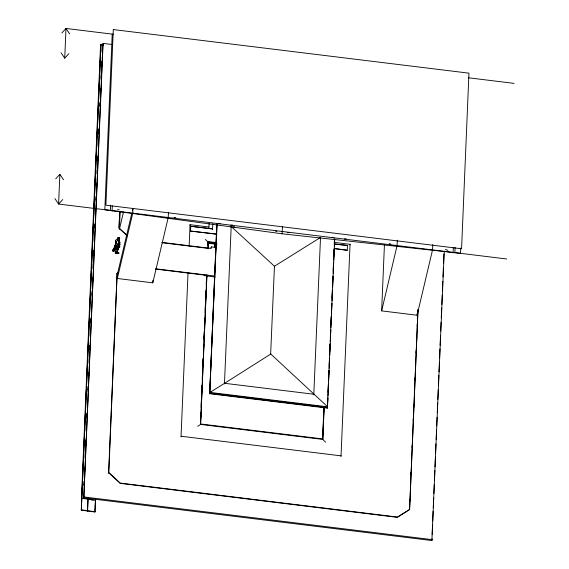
<?xml version="1.0" encoding="UTF-8"?>
<svg xmlns="http://www.w3.org/2000/svg" width="569" height="569" viewBox="0 0 569 569"><rect width="100%" height="100%" fill="white"/><g stroke="black" fill="none" stroke-linecap="round" stroke-linejoin="round"><path stroke-width="0.85" d="M119.675 243.688L119.81 244.862L118.693 244.62L118.729 245.175L119.305 245.324L119.817 244.279L119.824 242.401M115.927 240.431L115.599 241.142C115.422 238.923 115.457 242.394 115.479 240.73M115.315 252.494L115.599 252.174L115.82 253.063L116.211 252.899L116.745 251.413M119.255 246.96L119.398 245.623M113.423 248.817L113.011 250.488M118.139 240.061L118.587 240.346L119.341 239.2L119.12 239.542M119.234 246.377L119.376 247.316C118.622 247.543 119.262 245.616 118.366 244.883L118.082 243.923L118.949 244.741M117.406 238.255L118.395 237.629L118.26 238.859L119.17 237.55L119.767 238.02M118.885 247.223L119.184 246.676L117.975 248.923L117.122 252.522L118.58 252.835M55.719 178.83L59.852 174.32L58.6 204.058L506.723 258.987M68.87 53.678L64.738 58.18L65.99 28.45L113.622 34.289M95.571 498.352L94.923 512.029L81.303 510.165L100.877 44.688L100.998 44.311L103.309 44.666M81.303 510.165L100.998 44.311M83.387 497.413L83.501 494.753M83.913 484.987L84.063 481.438M84.511 470.791L84.66 467.234M85.066 457.476L85.215 453.92M85.627 444.161L85.812 439.723M86.189 430.847L86.339 427.291M86.787 416.643L86.936 413.094M87.342 403.329L87.491 399.779M87.903 390.014L88.053 386.465M88.465 376.699L88.615 373.15M89.063 362.496L89.212 358.947M89.625 349.181L89.774 345.632M90.179 335.866L90.329 332.317M90.741 322.559L90.926 318.121M91.339 308.355L91.453 305.688M91.901 295.041L92.05 291.492M92.455 281.726L92.605 278.177M93.017 268.412L93.202 263.973M93.615 254.208L93.764 250.659M94.177 240.893L94.326 237.344M94.739 227.579L94.888 224.03M95.293 214.264L95.478 209.826M95.891 200.068L96.04 196.511M96.453 186.753L96.602 183.197M97.015 173.438L97.164 169.889M97.569 160.124L97.719 156.575M98.167 145.92L98.316 142.371M98.729 132.605L98.878 129.056M99.291 119.291L99.44 115.742M99.852 105.976L99.995 102.427M100.443 91.773L100.592 88.223M101.005 78.458L101.154 74.909M101.567 65.15L101.716 61.594M102.128 51.836L102.278 48.28M83.593 498.017L83.743 494.461M84.112 485.585L84.297 481.154M84.674 472.277L84.859 467.839M85.236 458.963L85.457 453.635M85.791 445.648L86.019 440.321M86.388 431.444L86.58 427.006M86.95 418.13L87.135 413.691M87.548 403.926L87.733 399.488M88.074 391.5L88.295 386.173M88.664 377.297L88.856 372.859M89.226 363.982L89.411 359.544M89.824 349.786L90.009 345.347M90.35 337.353L90.571 332.033M90.948 323.156L91.132 318.718M91.502 309.842L91.694 305.404M92.064 296.527L92.292 291.2M92.662 282.324L92.847 277.885M93.224 269.009L93.408 264.571M93.778 255.694L94.006 250.367M94.34 242.38L94.525 237.942M94.938 228.183L95.123 223.745M95.464 215.751L95.684 210.43M96.061 201.554L96.282 196.227M96.616 188.239L96.808 183.801M97.214 174.036L97.399 169.598M97.776 160.721L97.96 156.283M98.337 147.407L98.522 142.968M98.892 134.092L99.12 128.765M99.454 120.777L99.682 115.45M100.052 106.574L100.236 102.136M100.613 93.259L100.798 88.821M101.175 79.945L101.396 74.624M101.73 66.637L101.958 61.31M102.328 52.433L102.512 47.995M444.247 251.164L431.899 540.55L83.799 497.875L102.868 44.304L103.089 43.393L111.837 44.467M83.799 497.875L103.089 43.393M87.47 511.118L88.031 497.818M95.016 511.652L87.59 510.742L88.11 498.33M112.214 34.119L104.831 209.719L282.124 233.795L460.499 253.319L460.719 247.999M94.923 512.029L95.5 498.344M110.429 210.48L110.649 205.16M112.072 211.12L112.292 205.85M108.579 473.394L117.1 273.547L118.537 272.643M119.71 211.512L119.006 228.276L127.264 235.915M118.608 272.338L117.171 273.241L108.793 472.483L120.23 483.06L397.432 517.043L409.63 509.362L418.03 309.586M119.789 211.135L119.077 227.97L127.335 235.609M168.445 212.429L168.232 217.493L152.791 282.829L117.342 278.483L117.541 273.682L131.766 213.51M120.151 211.625L119.412 229.25L123.48 212.059M152.791 282.829L152.897 280.297M181.02 436.864L188.026 273.063L187.884 273.668M189.164 246.05L190.06 224.691L208.965 227.01L209.115 223.453M216.889 234.286L190.515 231.057L190.764 226.263L212.593 228.937L190.764 226.263M200.558 419.403L200.821 413.208M201.156 405.242L201.419 399.047M201.711 391.963L201.974 385.768M202.272 378.684L202.536 372.489M202.834 365.405L203.126 358.321M203.425 351.244L203.688 345.042M203.987 337.965L204.243 331.77M204.541 324.686L204.804 318.491M205.139 310.518L205.402 304.323M205.701 297.246L205.957 291.043M206.255 283.967L206.519 277.764M200.558 421.608L200.928 412.753M201.134 407.518L201.49 399.474M201.689 394.239L202.08 385.313M202.265 380.881L202.642 372.034M202.849 366.799L203.197 358.755M203.403 353.52L203.773 344.665M203.979 340.162L204.356 331.314M204.541 326.883L204.911 318.035M205.117 312.794L205.473 304.756M205.672 299.522L206.049 290.667M206.248 286.164L206.625 277.309M207.962 245.445L208.076 242.785L216.867 243.866M206.867 274.82L200.58 424.424L197.713 426.302M207.984 248.262L208.247 242.067L205.309 239.464M325.646 442.191L322.758 439.403L200.58 424.424L206.931 275.382L155.6 269.087M207.962 248.824L208.354 241.612L216.263 242.579M216.583 244.691L214.826 244.478L214.705 247.309L211.277 246.889L211.213 248.44L162.087 242.415M212.543 229.172L212.82 223.674M214.52 247.508L214.826 244.478M216.803 224.101L209.677 393.698L327.367 408.108L334.728 239.001M211.142 392.781L209.677 393.698L216.931 224.293M217.038 224.577L209.776 393.271M224.456 383.897L231.192 226.49L274.457 266.242L270.624 354.643M282.124 233.795L282.423 226.704M313.782 394.85L320.518 237.444L274.457 266.242L274.315 266.847M322.602 439.311L323.889 406.942M324.053 406.991L322.758 439.403L324.166 407.966M327.78 398.343L327.367 408.108L326.122 406.956M328.036 392.126L328.377 384.132M328.598 378.805L328.932 370.817M329.159 365.49L329.494 357.496M329.721 352.168L330.056 344.174M330.319 337.958L330.653 329.97M330.874 324.643L331.215 316.649M331.435 311.321L331.77 303.327M331.997 298L332.332 290.012M332.595 283.796L332.893 276.69M333.157 270.474L333.491 262.48M333.711 257.152L334.053 249.165M334.458 239.393L334.273 243.838L347.488 245.474L347.246 250.268L334.444 248.696M327.445 407.774L327.936 397.667M328.014 395.889L328.498 384.345M328.612 381.685L329.031 370.405M329.167 368.363L329.615 357.709M329.728 355.042L330.148 343.768M330.29 341.727L330.774 330.184M330.888 327.516L331.307 316.243M331.45 314.202L331.898 303.54M332.004 300.88L332.431 289.6M332.566 287.558L333.05 276.015M333.164 273.355L333.569 262.153M333.726 260.033L334.145 248.753M334.288 246.711L334.558 238.987M341.009 456.473L350.049 244.3L334.451 242.394M432.767 244.613L432.54 249.891L417.098 315.233L381.65 310.887L384.424 244.912M397.318 240.267L397.091 245.545L381.65 310.887M417.098 315.233L417.169 313.469M409.787 501.417L409.865 499.618M410.349 488.138L410.427 486.296M410.903 474.852L411.017 472.199M411.465 461.573L411.543 459.66M412.063 447.405L412.141 445.456M412.617 434.119L412.703 432.134M413.179 420.84L413.293 418.179M413.734 407.553L413.862 404.609M414.332 393.385L414.41 391.614M414.893 380.106L414.979 377.972M415.448 366.82L415.562 364.167M416.024 353.114L416.138 350.447M416.586 339.793L416.714 336.713M417.162 326.087L417.255 323.811M417.973 309.543L409.559 509.668L397.361 517.342L120.159 483.366L108.722 472.789M431.899 540.55L431.971 538.772M432.163 534.334L432.568 524.575M432.717 521.019L433.13 511.261M433.279 507.712L433.692 497.946M433.877 493.508L434.247 484.632M434.439 480.193L434.844 470.428M434.993 466.879L435.406 457.113M435.555 453.564L435.968 443.799M436.153 439.36L436.565 429.595M436.715 426.046L437.084 417.169M437.269 412.731L437.682 402.973M437.831 399.417L438.244 389.658M438.429 385.22L438.841 375.455M438.991 371.906L439.403 362.14M439.553 358.591L439.958 348.825M440.107 345.276L440.52 335.511M440.705 331.073L441.082 322.196M441.267 317.758L441.679 307.993M441.829 304.443L442.234 294.678M442.383 291.129L442.796 281.363M442.981 276.925L443.358 268.049M443.543 263.611L443.955 253.852M453.08 252.928L453.301 247.657M454.866 252.707L455.093 247.38M119.703 245.737L119.575 247.316M117.975 248.923L117.534 249.094L117.385 250.78M117.904 238.944L118.082 237.934M118.459 244.784C118.544 243.105 118.188 245.908 119.277 245.9M116.012 252.849C114.476 252.743 115.692 254.115 116.567 253.347L118.821 253.262L118.594 252.636L116.766 252.202M119.76 244.791L119.07 244.627L119.206 243.667M117.804 239.869L117.897 239.364L118.587 240.346L117.648 239.962L118.43 240.915L119.511 241.014L118.786 241.284L119.604 242.067M119.177 246.889L119.149 246.1L119.149 247.095L116.858 249.77L118.103 248.575L117.619 250.374L117.719 249.535M114.134 250.879L114.504 250.189M115.706 241.213L115.557 242.074M115.535 240.189L115.599 241.142M118.046 244.94L117.954 243.617L119.149 243.127L117.911 240.644M119.597 238.141L119.533 237.543L118.615 237.785M115.087 245.097L114.611 247.472L114.995 247.06M116.723 248.639L117.043 247.053M118.985 240.068L117.712 238.368L117.861 239.649L116.951 239.805L116.432 239.151M115.877 244.343L116.268 242.671M116.958 274.151L117.171 273.241M132.378 210.928L132.99 208.346L132.79 213.147L117.342 278.483M95.372 500.35L87.967 499.212M189.918 225.296L190.06 224.691M190.515 231.057L216.064 233.951M208.823 227.614L208.965 227.01M208.354 241.612L207.97 243.24L216.761 244.321M211.063 247.799L211.277 246.889M206.931 275.382L206.824 275.837L204.093 275.588M231.05 227.102L231.192 226.49M320.375 238.048L320.518 237.444M347.488 245.474L334.259 244.087M347.246 250.268L334.501 248.468M349.907 244.912L350.049 244.3M118.914 239.805L118.793 240.893L117.826 240.082L118.124 240.573M114.732 248.866L114.817 249.976L113.956 251.085C112.712 252.031 112.897 250.353 113.459 249.741M115.685 243.738L116.225 241.704M113.48 250.239L115.173 245.296L114.163 247.437M115.265 248.127L115.464 247.444M119.362 244.428L119.554 243.802L119.07 244.627M115.948 250.004L115.457 252.273M116.737 246.583L116.545 246.064L115.322 246M119.547 238.816L119.255 238.624M118.772 245.609L118.978 245.019M115.379 247.942L114.618 249.578M115.806 243.191L115.258 244.706L115.564 245.538M119.013 246.79L118.651 247.117M117.619 250.374L118.288 248.681M115.564 243.945L115.415 245.246M119.959 242.437L119.341 240.858L117.605 239.784L117.399 238.511L118.003 238.838M118.786 245.04L118.807 245.509M115.066 245.723L115.735 244.215M113.53 249.286L112.996 250.125L113.729 248.845L114.405 249.336M118.594 240.765L118.942 241.142L117.932 240.033M113.487 251.363L114.888 248.141L116.873 246.292M115.372 240.858L115.77 240.082M117.235 245.78L117.456 245.353L116.176 245.004M116.261 250.161L116.581 248.809M116.048 249.442L116.545 246.064M119.632 244.684L118.281 245.168L118.999 244.215M118.373 248.24L116.858 249.77M115.5 244.734L114.227 247.273L114.703 246.519M114.888 249.002L113.935 249.514M117.164 252.373L115.82 253.063M118.366 244.883L117.954 243.617L118.594 243.155M119.213 239.172L118.26 240.267L117.705 239.513L117.271 240.267M118.459 244.208L119.547 242.899L119.063 242.174M115.756 243.603L116.147 243.041L116.14 243.596M112.996 250.125L113.736 249.371M119.319 244.926L119.817 244.279M118.003 253.596L118.864 252.821M118.878 238.255L119.006 237.721C120.23 237.01 117.968 239.272 119.476 237.849M117.207 252.579L117.221 253.226L118.245 253.575M118.786 241.284L117.89 240.872M115.201 253.084L115.5 253.568L115.763 253.269M61.857 32.959L65.99 28.45L69.703 33.92M62.739 199.548L58.6 204.058L54.887 198.588M118.132 238.61L118.274 238.461M117.968 238.575L119.17 237.55M119.703 237.742L119.006 237.721M114.341 248.93L113.736 249.442L114.433 249.179M115.5 252.487L116.033 252.067M117.605 239.784L117.897 239.364M118.594 244.962L118.971 244.67M117.378 239.876L117.89 239.435M119.383 246.1L119.376 247.316M112.918 251.007L113.075 250.083L113.416 250.559M224.599 383.293L270.766 354.039L327.673 406.828L209.982 392.404L224.599 383.293L313.924 394.246M118.75 247.145L119.796 246.754M211.298 392.098L209.84 393.008L327.524 407.432M118.793 239.193L117.747 239.464M119.149 243.127L119.547 242.899M118.558 238.233L118.267 238.674M117.506 252.849L118.793 252.849L118.821 253.262L117.548 253.454M112.975 250.773L113.651 250.524L113.786 251.292L114.454 250.637M117.42 240.033L117.783 239.457M116.325 243.461L116.211 243.859L116.382 243.525M116.858 248.952L119.149 247.095L119.298 246.093M115.5 253.568L117.527 253.667M117.989 244.272L118.48 244.137M116.773 251.754L117.25 252.43L118.594 252.636M116.645 249.435L117.157 249.329M118.402 241.107L119.013 240.993M117.797 237.92L118.402 238.148M287.43 232.799L289.13 232.536M117.413 209.84L119.106 209.591M230.737 225.232L232.486 225.004M344.437 239.037L346.187 238.816M115.692 241.775L116.14 241.725M174.078 217.536L175.814 217.365M118.907 247.366L119.291 247.337M118.601 239.72L119.227 239.684M118.9 246.569L119.27 246.967M116.048 241.839L115.564 241.782L115.735 242.259M468.237 77.761L514.113 83.38M232.941 226.704L234.691 226.924M208.247 242.067L216.156 243.034M208.183 242.33L216.092 243.304M208.169 242.408L216.078 243.376M208.055 242.863L216.846 243.945M161.994 242.714L208.069 248.369M155.7 268.788L214.499 275.993M207.265 276.043L215.16 277.018M209.755 393.35L327.459 407.703M200.686 423.969L322.865 438.948M181.162 436.252L341.158 455.869M84.013 496.965L432.113 539.64M119.511 241.014L118.53 240.851M103.423 45.079L100.877 44.688L100.5 46.281L81.424 499.852L81.801 498.259L92.903 499.973M81.424 509.788L87.59 510.742M116.723 252.458L117.939 252.65M117.008 246.413L116.588 246.299L117.506 247.166M114.966 249.023L114.447 250.161M389.217 243.568L390.846 244.115M218.581 223.219L220.203 223.802M332.218 237.28L333.839 237.878M445.435 249.414L447.853 250.353M275.254 230.865L276.861 231.498M115.464 252.544L116.211 252.899M119.07 238.361L119.462 238.624M119.149 246.1L118.971 246.263M113.288 250.225L113.651 250.524M115.514 245.239L116.161 246.007M61.025 52.711L64.738 58.18M59.852 174.32L63.564 179.79M119.348 239.499L119.668 238.781M119.625 238.198L119.355 237.643M118.551 240.132L118.942 241.142M115.514 241.242L115.642 240.559L115.77 241.704M119.618 246.149L119.81 246.79M116.979 251.711L117.122 252.138M117.534 249.094L117.605 249.649M113.11 250.886L113.16 251.349M113.295 29.567L105.912 205.167L461.573 248.767L468.956 73.166L113.295 29.567"/></g></svg>
